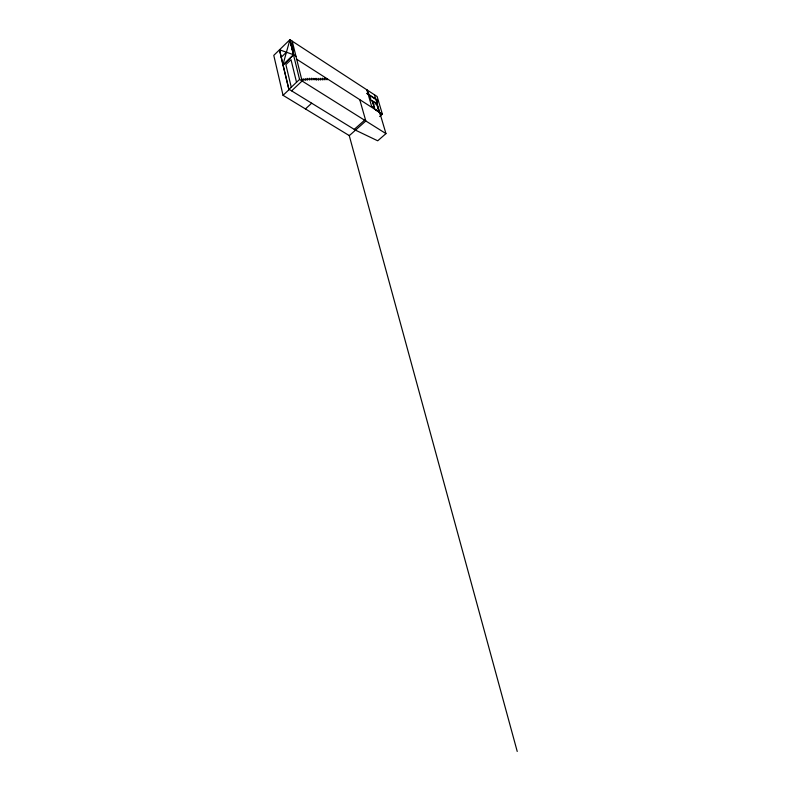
<?xml version="1.0" encoding="UTF-8"?>
<svg xmlns="http://www.w3.org/2000/svg" width="791" height="791" viewBox="0 0 791 791"><rect width="100%" height="100%" fill="white"/><g stroke="black" fill="none" stroke-linecap="round" stroke-linejoin="round"><path stroke-width="1.19" d="M295.963 56.299L293.471 54.698L279.51 49.793L288.972 89.719L282.911 64.842L289.931 39.679L273.775 55.37L283.04 95.316L349.325 135.627L365.828 120.983L359.737 99.626M281.2 57.278L286.431 52.226M283.109 64.961L293.471 54.698L289.931 39.679L293.659 54.826L283.415 64.674M288.774 89.591L299.552 79.416L289.733 39.55L377.129 96.512L382.369 114.131L379.67 116.514M283.04 95.316L289.288 89.423L355.495 130.149L377.712 140.798L385.959 133.61L374.459 94.772M291.622 90.856L302.083 81.008L292.215 41.162L293.659 54.826M305.445 108.94L311.674 103.186M372.343 101.317L371.038 100.16L369.535 95.009M375.725 103.137L378.395 100.754L366.915 93.308M374.944 104.293L378.503 101.119L367.024 93.674M374.687 109.306L372.462 100.843L376.852 103.68L379.304 111.956L374.894 109.128M354.249 129.378L364.572 120.202M299.552 79.416L385.959 133.61M301.539 78.813L303.793 80.237L303.457 78.882L305.731 80.316L305.316 78.665L307.59 80.089L307.145 78.339L309.795 80.01L309.35 78.26L311.99 79.931L311.545 78.19L314.175 79.851L313.79 78.368L316.42 80.079L315.975 78.349M316.005 78.447L318.605 80.099L318.15 78.378L320.741 80.02L320.296 78.299L322.876 79.94L322.421 78.23L324.982 79.861L324.537 78.151L327.088 79.792L326.742 78.487M296.684 59.226L382.369 114.131M375.567 109.87L379.097 112.134L376.654 103.858L372.254 101.021L374.568 108.011L371.543 106.073L366.886 89.838L369.13 94.742M379.878 112.53L380.491 114.606M349.167 135.281L517.225 751.45M296.526 82.284L291.019 59.671L285.867 64.615L291.276 87.237M279.51 49.793L282.911 64.842"/></g></svg>
